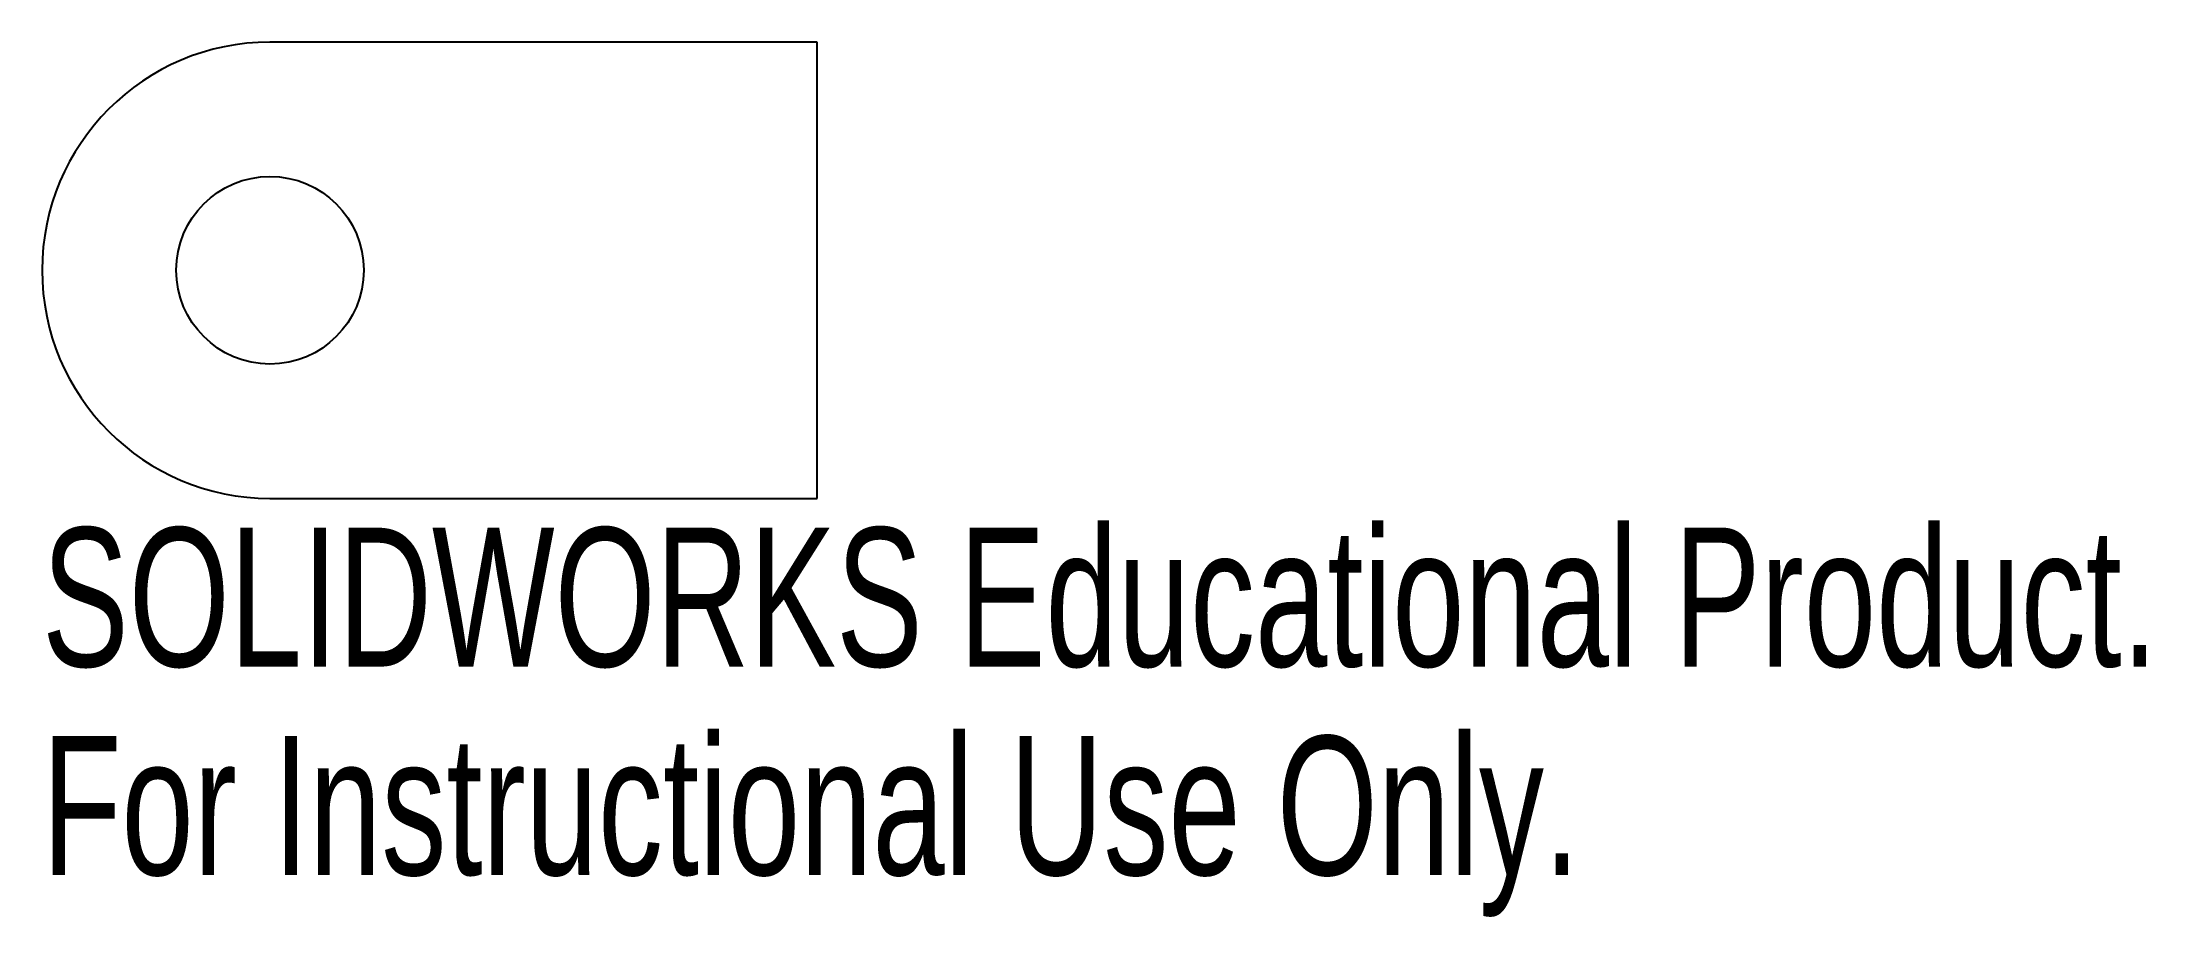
# Model space of a CAD drawing. Header units: inches. Extents: x -1.06 to 1.82, y -0.89 to 0.31.
import ezdxf

# ---------------------------------------------------------------- set-up
doc = ezdxf.new("R2010")
doc.units = ezdxf.units.IN
doc.header["$MEASUREMENT"] = 0
doc.styles.add('SLDTEXTSTYLE0', font='TXT', dxfattribs={"width": 0.7})

msp = doc.modelspace()

# ---------------------------------------------------------------- linework, layer by layer
at = {"color": 7, "linetype": 'Continuous', "lineweight": 25}
for p, q in [((0, 0.3125), (-0.75, 0.3125)), ((0, -0.3125), (0, 0.3125)), ((-0.75, -0.3125), (0, -0.3125))]:
    msp.add_line(p, q, dxfattribs=at)
msp.add_circle((-0.75, 0), 0.1285, dxfattribs=at)
msp.add_arc((-0.75, 0), 0.3125, 90, 270, dxfattribs=at)

# ---------------------------------------------------------------- texts
at = {"color": 7, "linetype": 'Continuous', "char_height": 0.1903, "attachment_point": 1, "style": 'SLDTEXTSTYLE0'}
for s, insert in [('SOLIDWORKS Educational Product.', (-1.0625, -0.3526)), ('For Instructional Use Only.', (-1.0625, -0.6381))]:
    msp.add_mtext(s, dxfattribs=dict(at, insert=insert))

doc.saveas('drawing.dxf')
